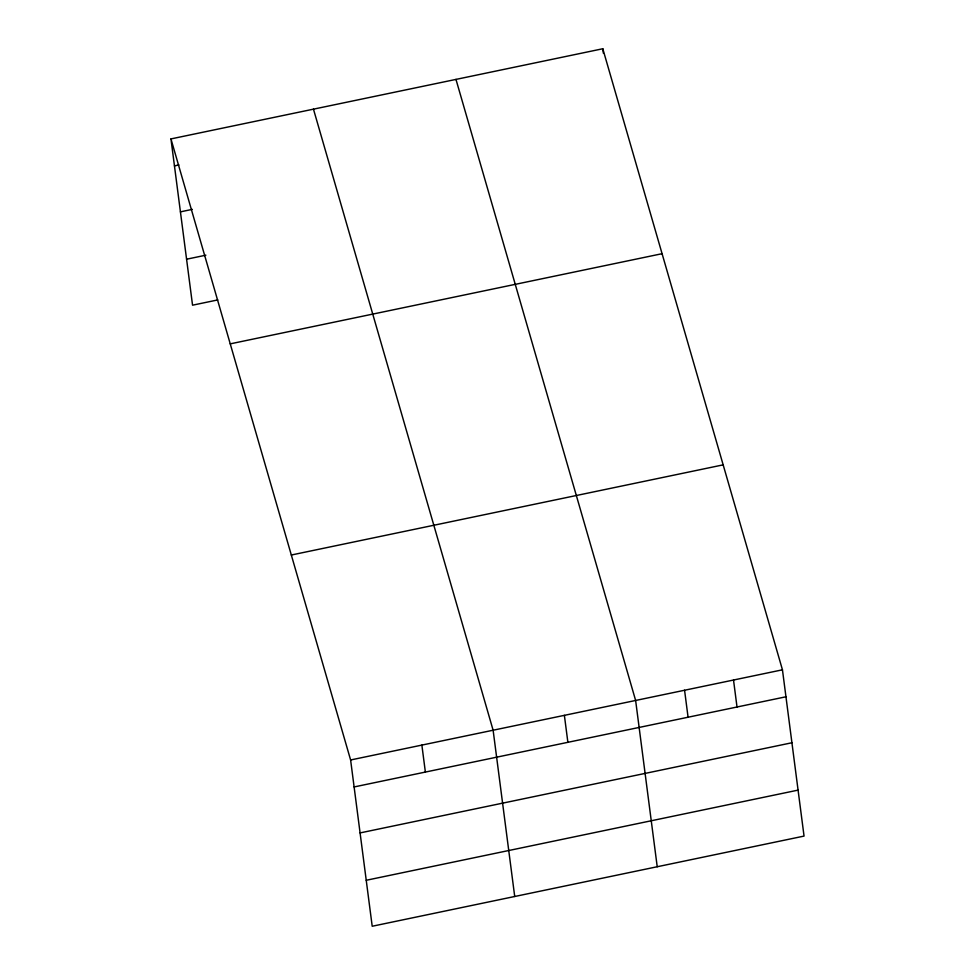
<?xml version="1.0" encoding="UTF-8"?>
<svg xmlns="http://www.w3.org/2000/svg" width="975" height="975" viewBox="0 0 975 975"><rect width="100%" height="100%" fill="white"/><g stroke="black" fill="none" stroke-linecap="round" stroke-linejoin="round"><path stroke-width="1.46" d="M170.954 138.913L602.794 48.75L782.45 669.813L804.046 836.087L372.206 926.25L350.61 759.976L170.954 138.913L192.55 305.187L217.778 299.922M174.452 165.884L178.9 164.946M180.424 211.855L192.294 209.369M186.578 259.216L205.871 255.182M230.234 343.858L662.086 253.695M291.318 555.019L723.17 464.856M350.61 759.976L782.45 669.813M354.12 786.947L785.96 696.784M360.08 832.918L791.932 742.755M366.234 880.279L798.074 790.116M455.971 79.402L635.627 700.464L657.223 866.751M313.462 109.151L493.118 730.214L514.715 896.5M733.517 680.026L737.015 706.997M602.794 48.75L603.379 53.247M684.572 690.251L688.07 717.222M564.379 715.345L567.877 742.316M421.87 745.095L425.368 772.066"/></g></svg>
